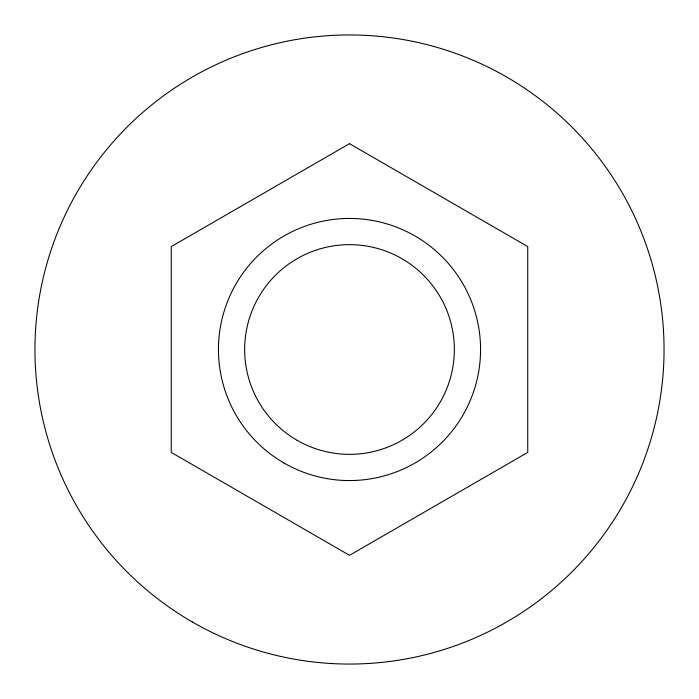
<?xml version="1.0" encoding="UTF-8"?>
<svg xmlns="http://www.w3.org/2000/svg" width="699" height="699" viewBox="0 0 699 699"><rect width="100%" height="100%" fill="white"/><g stroke="black" fill="none" stroke-linecap="round" stroke-linejoin="round"><path stroke-width="1.05" d="M349.5 143.679L171.255 246.59L171.255 452.41L349.5 555.321L527.745 452.41L527.745 246.59L349.5 143.679M297.075 440.3A104.85 104.85 0 0 0 454.35 349.5A104.85 104.85 0 0 0 297.075 258.7A104.85 104.85 0 0 0 297.075 440.3M192.225 621.909A314.55 314.55 0 0 0 664.05 349.5A314.55 314.55 0 0 0 192.225 77.091A314.55 314.55 0 0 0 192.225 621.909M283.969 463A131.062 131.062 0 0 0 480.562 349.5A131.062 131.062 0 0 0 283.969 236A131.062 131.062 0 0 0 283.969 463"/></g></svg>
